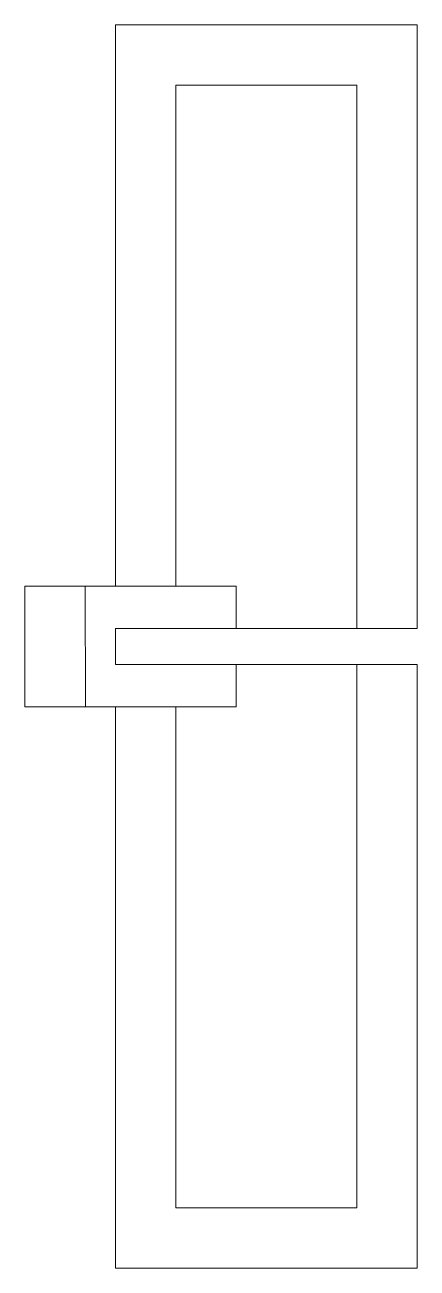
# Model space of a CAD drawing. Header units: inches. Extents: x -2.3 to 1, y -5.2 to 5.1.
import ezdxf

# ---------------------------------------------------------------- set-up
doc = ezdxf.new("R2010")
doc.units = ezdxf.units.IN
doc.header["$MEASUREMENT"] = 0
for name, color, linetype, lineweight in [('H1', 10, 'Continuous', 0), ('H2', 30, 'Continuous', 0), ('H3', 21, 'Continuous', 0)]:
    doc.layers.add(name, color=color, linetype=linetype, lineweight=lineweight)

msp = doc.modelspace()

# ---------------------------------------------------------------- linework, layer by layer
at = {"layer": 'H1'}
msp.add_lwpolyline([(1, 0.163), (1, 5.137), (-1.5, 5.137), (-1.5, 0.487), (-2.25, 0.487), (-2.25, -0.513), (-1.5, -0.513), (-1.5, -5.163), (1, -5.163), (1, -0.163), (0.5, -0.163), (0.5, -4.663), (-1, -4.663), (-1, -0.513), (-1.749, -0.513), (-1.75, 0.487), (-1, 0.487), (-1, 4.637), (0.5, 4.637), (0.5, 0.137), (1, 0.137)], close=True, dxfattribs=at)
at = {"layer": 'H2'}
for points in [[(-1, 0.487), (-1, 4.637), (0.5, 4.637), (0.5, 0.137), (-0.5, 0.137), (-0.5, 0.487), (-1, 0.487)], [(-1, -0.513), (-1, -4.663), (0.5, -4.663), (0.5, -0.163), (-0.5, -0.163), (-0.5, -0.513), (-1, -0.513)]]:
    msp.add_lwpolyline(points, dxfattribs=at)
at = {"layer": 'H3'}
msp.add_lwpolyline([(-1.75, 0.487), (-0.5, 0.487), (-0.5, 0.137), (-1.5, 0.137), (-1.5, -0.163), (-0.5, -0.163), (-0.5, -0.513), (-1, -0.513), (-1.749, -0.513), (-1.75, 0.487)], close=True, dxfattribs=at)

doc.saveas('drawing.dxf')
